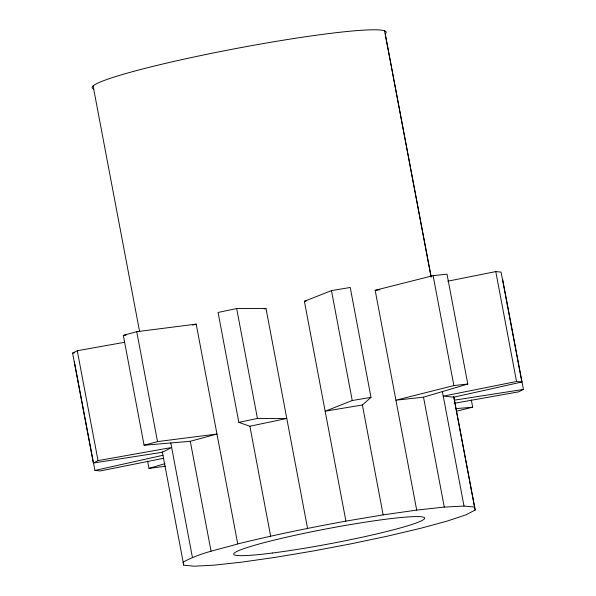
<?xml version="1.0" encoding="UTF-8"?>
<svg xmlns="http://www.w3.org/2000/svg" width="596" height="596" viewBox="0 0 596 596"><rect width="100%" height="100%" fill="white"/><g stroke="black" fill="none" stroke-linecap="round" stroke-linejoin="round"><path stroke-width="0.89" d="M370.995 397.376L352.236 400.519L325.155 411.21L362.383 404.975L370.995 397.376L350.225 287.473L331.465 290.617L304.385 301.3L345.918 521.113L383.146 514.877L416.701 510.094L444.281 507.084L464.016 506.056L474.565 507.069L475.198 510.072L465.878 514.84L447.246 521.068L420.56 528.317L387.653 536.102L350.753 543.887L312.379 551.144L275.151 557.372L241.603 562.155L214.016 565.172L194.281 566.2L183.739 565.179L183.099 562.184C199.98 552.738 219.373 549.378 237.737 543.932C273.527 535.096 309.652 527.713 345.918 521.113M93.341 463.032L98.035 460.626L171.648 447.507L162.335 452.282L93.341 463.032L72.57 353.13L77.271 350.724L124.527 342.298M502.659 279.509L523.43 389.412L518.729 391.818L454.204 403.321M147.614 461.14L148.985 468.404L164.921 463.673M467.778 384.04L453.884 385.56L395.93 400.192L423.518 397.182L467.778 384.04L447.015 274.138L433.113 275.65L375.167 290.289L416.701 510.094M237.737 543.932L196.203 324.127L136.752 331.689L123.312 335.347L144.076 445.249L190.288 441.278L216.974 434.03L157.523 441.599L144.076 445.249M192.642 325.096L196.203 324.127M471.317 399.931L472.688 407.195L456.499 411.195M165.561 466.214L148.985 468.404M74.314 361.444L94.913 470.438L162.969 455.277M521.858 382.006L516.538 381.492L443.253 396.146L453.794 397.167L521.858 382.006L501.087 272.096L495.775 271.59L447.82 281.178M307.551 528.369L266.017 308.557L236.664 308.542L218.069 312.46L238.84 422.37L249.88 426.252L286.78 418.467L257.435 418.444L238.84 422.37M264.214 308.937L266.017 308.557M163.565 458.287L100.225 470.952L94.913 470.438M304.385 301.3L306.202 301.002M72.57 353.13L74.411 352.839M454.435 400.162L523.43 389.412M375.167 290.289L379.764 289.783M124.236 335.265L126.084 335.108M456.052 408.625L472.688 407.195M495.775 271.59L516.538 381.492M433.113 275.65L453.884 385.56M431.079 276.574L385.21 33.816A149.596 11.734 -10.7 0 0 236.724 48.388A149.596 11.734 -10.7 0 0 93.751 88.931M453.742 396.534L475.198 510.072M384.576 30.821L431.132 277.222M453.794 397.167L474.565 507.069M442.396 391.609L464.016 506.056M423.518 397.182L444.281 507.084M362.383 404.975L383.146 514.877M331.465 290.617L352.236 400.519M236.664 308.542L257.435 418.444M249.88 426.252L270.651 536.154M190.288 441.278L211.051 551.188M170.791 442.962L192.419 557.409M93.11 85.928L139.62 331.681M162.283 451.641L183.739 565.179M136.752 331.689L157.523 441.599M77.271 350.724L98.035 460.626M272.245 553.043A97.237 7.629 -10.7 0 0 424.084 519.19A97.237 7.629 -10.7 0 0 291.124 536.147A97.237 7.629 -10.7 0 0 272.245 553.043"/></g></svg>
